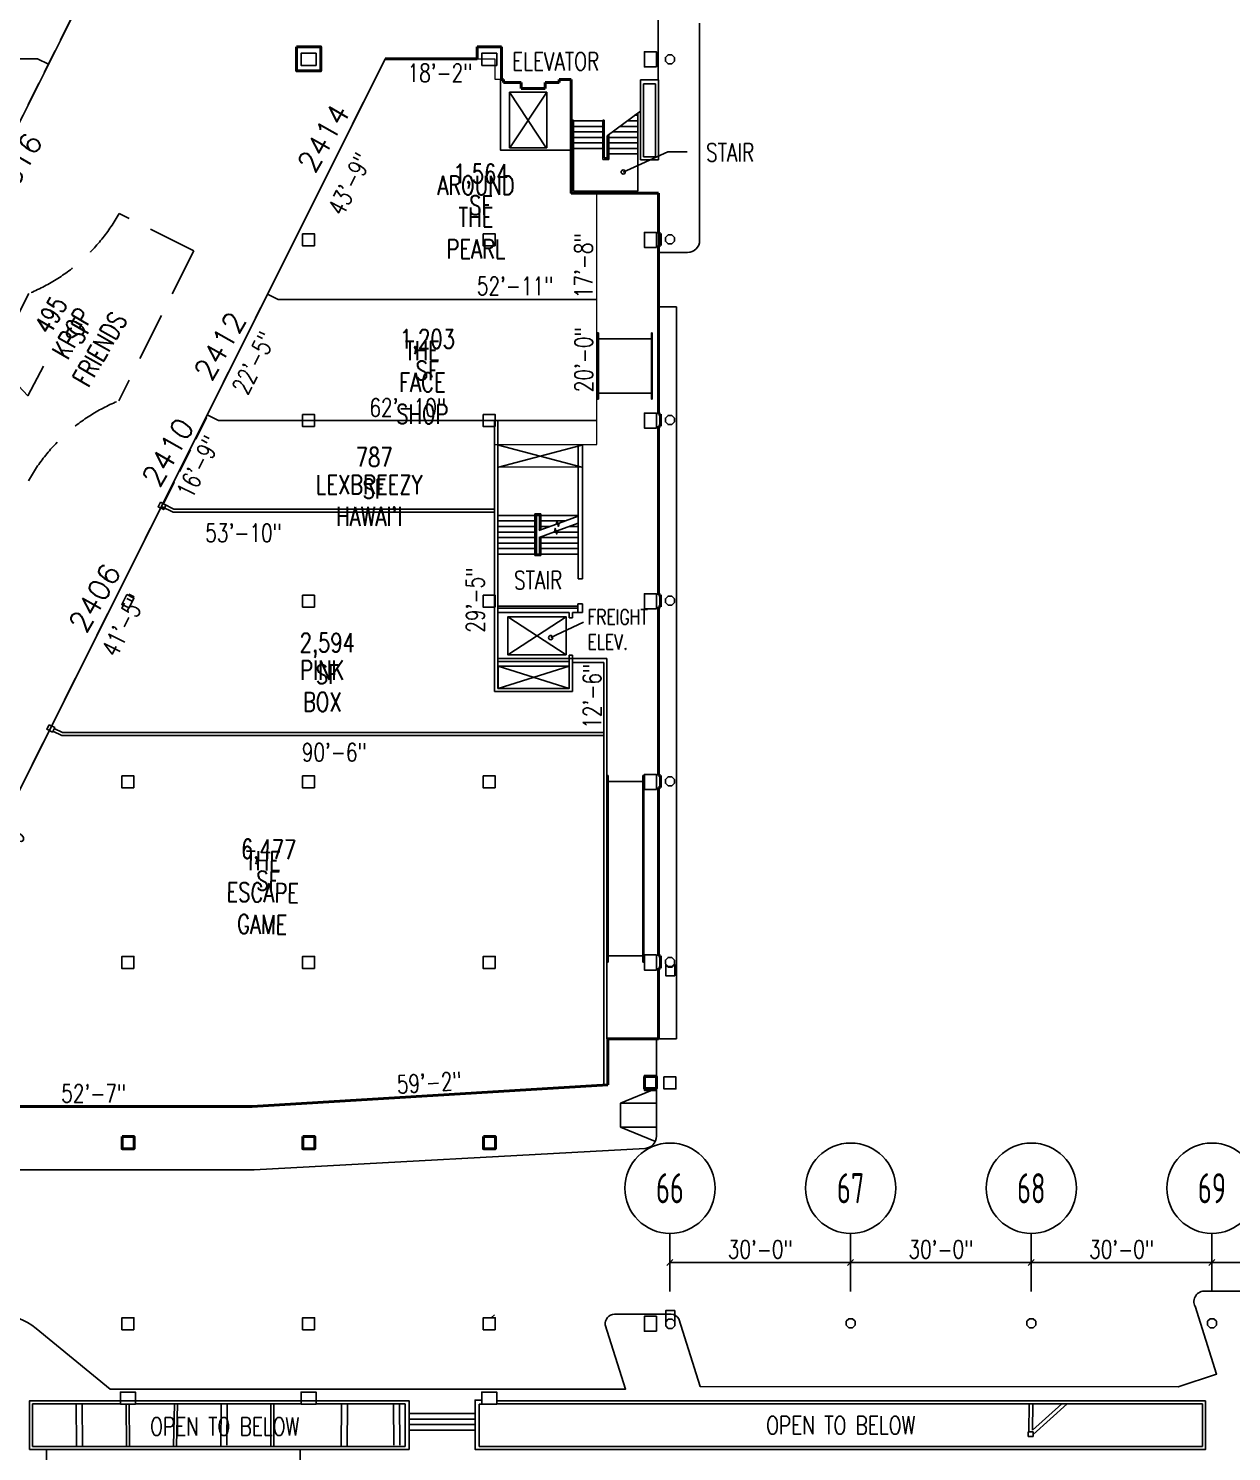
# Model space of a CAD drawing. Extents: x -13345 to 10098, y -1643 to 9113.
# Drawn here: x 2880 to 5277, y 4071 to 6907 of the extents above; entities that cross this region are included whole.
import ezdxf
from ezdxf.enums import TextEntityAlignment as Align

# ---------------------------------------------------------------- set-up
doc = ezdxf.new("R2010")
doc.units = 0
doc.header["$LTSCALE"] = 192
doc.header["$MEASUREMENT"] = 0
doc.linetypes.add('DASHED', pattern=[0.75, 0.5, -0.25])
doc.linetypes.add('DASHED2', pattern=[0.375, 0.25, -0.125])
doc.layers.get('0').update_dxf_attribs({"linetype": 'CONTINUOUS'})
doc.layers.get('DEFPOINTS').update_dxf_attribs({"linetype": 'CONTINUOUS'})
for name, color, linetype in [('ARCH-FEATURES', 2, 'CONTINUOUS'), ('ARCH-OPENINGS-ABOVE', 1, 'DASHED'), ('ARCH-OPENINGS-BELOW', 1, 'CONTINUOUS'), ('ARCH-SITE-MISC', 8, 'CONTINUOUS'), ('ARCH-WALLS-EXTERIOR', 5, 'CONTINUOUS'), ('ARCH-WALLS-INTERIOR', 1, 'CONTINUOUS'), ('DIMENSIONS-STRUCTURAL-GRID', 9, 'CONTINUOUS'), ('DIMENSIONS-TENANT', 7, 'CONTINUOUS'), ('FM-SPNO', 3, 'CONTINUOUS'), ('FM-TENANT-SF', 6, 'CONTINUOUS'), ('FM-TEXT-TENANT', 6, 'CONTINUOUS'), ('STRUCTURAL-COLUMNS', 3, 'CONTINUOUS'), ('STRUCTURAL-GRID-TAGS', 8, 'CONTINUOUS'), ('TENANT-DEMISING', 4, 'CONTINUOUS'), ('TENANT-STOREFRONT-LEASELINE', 3, 'DASHED2'), ('TEXT-GENERAL', 2, 'CONTINUOUS'), ('UTILITIES-HVAC', 1, 'CONTINUOUS')]:
    doc.layers.add(name, color=color, linetype=linetype)
doc.layers.add('COMMON AREA FILL', color=7, linetype='CONTINUOUS', true_color=0xdedede)
doc.styles.add('DIM', font='dim', dxfattribs={"width": 0.75})
doc.styles.add('FMSTXT', font='simplex.shx', dxfattribs={"width": 0.75})
doc.styles.add('SIMPLEX', font='SIMPLEX.shx', dxfattribs={"width": 0.75})
doc.styles.get("Standard").update_dxf_attribs({"font": 'txt.shx', "width": 0.75})
doc.dimstyles.new('LOD-EX-GRID (with ticks)', dxfattribs={"dimscale": 0, "dimtxt": 36, "dimasz": 12, "dimexe": 12, "dimexo": 12, "dimgap": 8, "dimtad": 1, "dimdec": 0, "dimrnd": 0.0625, "dimzin": 3, "dimdsep": 46, "dimlunit": 4, "dimtxsty": 'Standard', "dimblk1": 'OBLIQUE', "dimblk2": 'OBLIQUE', "dimsah": 1, "dimcen": 0, "dimclrt": 256, "dimadec": 0, "dimazin": 0, "dimtfac": 6, "dimtdec": 0, "dimtofl": 0, "dimtmove": 1, "dimatfit": 3, "dimldrblk": 'OBLIQUE', "dimfxl": 1, "dimfrac": 2, "dimtolj": 1, "dimtzin": 3, "dimarcsym": 0})
doc.dimstyles.new('LP-SP-MP (without ticks)', dxfattribs={"dimscale": 0, "dimtxt": 36, "dimasz": 12, "dimexe": 8, "dimexo": 8, "dimgap": 8, "dimtad": 1, "dimdec": 0, "dimrnd": 0.0625, "dimzin": 3, "dimdsep": 46, "dimlunit": 4, "dimtxsty": 'Standard', "dimblk1": 'OBLIQUE', "dimblk2": 'OBLIQUE', "dimsah": 1, "dimcen": 0.5, "dimse1": 1, "dimse2": 1, "dimsd1": 1, "dimsd2": 1, "dimclrt": 256, "dimadec": 0, "dimazin": 0, "dimtfac": 6, "dimtdec": 0, "dimtofl": 0, "dimtmove": 0, "dimatfit": 3, "dimldrblk": 'OBLIQUE', "dimfxl": 1, "dimfrac": 2, "dimtolj": 1, "dimtzin": 3, "dimarcsym": 0})

# ---------------------------------------------------------------- blocks, each defined once
blk = doc.blocks.new('*D40')
at = {"layer": 'DEFPOINTS', "color": 0, "transparency": 16777216}
for p in [(3590.7, 6846.8), (3657.2, 6813.5), (3356.1, 6377.5)]:
    blk.add_point(p, dxfattribs=at)
at = {"layer": 'DIMENSIONS-TENANT', "transparency": 16777216, "insert": (3519.9, 6597.1), "char_height": 36, "attachment_point": 5, "rotation": 63.4353}
blk.add_mtext('\\A1;43\'-9"', dxfattribs=at)
blk = doc.blocks.new('_OBLIQUE')
at = {"color": 0, "linetype": 'ByBlock'}
blk.add_line((-0.5, -0.5), (0.5, 0.5), dxfattribs=at)
blk = doc.blocks.new('*D41')
at = {"layer": 'DEFPOINTS', "color": 0, "transparency": 16777216}
for p in [(2919.6, 6835.9), (2919.6, 6835.9), (2739.7, 6476)]:
    blk.add_point(p, dxfattribs=at)
at = {"layer": 'DIMENSIONS-TENANT', "transparency": 16777216, "insert": (2806.4, 6667.6), "char_height": 36, "attachment_point": 5, "rotation": 63.4349}
blk.add_mtext('\\A1;33\'-6"', dxfattribs=at)
blk = doc.blocks.new('fms4rm')
blk.add_attdef('FMS:RMID', text='', height=12).set_placement((0, 0), align=Align.MIDDLE_CENTER)
blk = doc.blocks.new('COLNUMC')
at = {"linetype": 'Continuous'}
blk.add_circle((0, 0), 90, dxfattribs=at)
at = {"linetype": 'Continuous', "style": 'DIM', "width": 0.75}
blk.add_attdef('COLUMN', text='', height=60, dxfattribs=at).set_placement((0, 0), align=Align.MIDDLE)
blk = doc.blocks.new('*D79')
at = {"layer": 'DEFPOINTS', "color": 0, "transparency": 16777216}
for p in [(4158.1, 4505.8), (4518.1, 4505.8), (4518.1, 4447.9)]:
    blk.add_point(p, dxfattribs=at)
at = {"layer": 'DIMENSIONS-STRUCTURAL-GRID', "color": 0, "lineweight": -2, "transparency": 16777216}
for p, q in [((4158.1, 4493.8), (4158.1, 4435.9)), ((4518.1, 4493.8), (4518.1, 4435.9)), ((4158.1, 4447.9), (4518.1, 4447.9))]:
    blk.add_line(p, q, dxfattribs=at)
at = {"layer": 'DIMENSIONS-STRUCTURAL-GRID', "color": 0, "lineweight": -2, "transparency": 16777216, "xscale": 12, "yscale": 12, "zscale": 12, "rotation": 180}
blk.add_blockref('_OBLIQUE', (4158.1, 4447.9), dxfattribs=at)
at = {"layer": 'DIMENSIONS-STRUCTURAL-GRID', "color": 0, "lineweight": -2, "transparency": 16777216, "xscale": 12, "yscale": 12, "zscale": 12}
blk.add_blockref('_OBLIQUE', (4518.1, 4447.9), dxfattribs=at)
at = {"layer": 'DIMENSIONS-STRUCTURAL-GRID', "transparency": 16777216, "insert": (4338.1, 4473.9), "char_height": 36, "attachment_point": 5}
blk.add_mtext('\\A1;30\'-0"', dxfattribs=at)
blk = doc.blocks.new('*D80')
at = {"layer": 'DEFPOINTS', "color": 0, "transparency": 16777216}
for p in [(4518.1, 4447.9), (4878.1, 4447.9), (4878.1, 4447.9)]:
    blk.add_point(p, dxfattribs=at)
at = {"layer": 'DIMENSIONS-STRUCTURAL-GRID', "color": 0, "lineweight": -2, "transparency": 16777216}
blk.add_line((4518.1, 4447.9), (4878.1, 4447.9), dxfattribs=at)
at = {"layer": 'DIMENSIONS-STRUCTURAL-GRID', "color": 0, "lineweight": -2, "transparency": 16777216, "xscale": 12, "yscale": 12, "zscale": 12, "rotation": 180}
blk.add_blockref('_OBLIQUE', (4518.1, 4447.9), dxfattribs=at)
at = {"layer": 'DIMENSIONS-STRUCTURAL-GRID', "color": 0, "lineweight": -2, "transparency": 16777216, "xscale": 12, "yscale": 12, "zscale": 12}
blk.add_blockref('_OBLIQUE', (4878.1, 4447.9), dxfattribs=at)
at = {"layer": 'DIMENSIONS-STRUCTURAL-GRID', "transparency": 16777216, "insert": (4698.1, 4473.9), "char_height": 36, "attachment_point": 5}
blk.add_mtext('\\A1;30\'-0"', dxfattribs=at)
blk = doc.blocks.new('*D81')
at = {"layer": 'DEFPOINTS', "color": 0, "transparency": 16777216}
for p in [(4878.1, 4447.9), (5238.1, 4447.9), (5238.1, 4447.9)]:
    blk.add_point(p, dxfattribs=at)
at = {"layer": 'DIMENSIONS-STRUCTURAL-GRID', "color": 0, "lineweight": -2, "transparency": 16777216}
blk.add_line((4878.1, 4447.9), (5238.1, 4447.9), dxfattribs=at)
at = {"layer": 'DIMENSIONS-STRUCTURAL-GRID', "color": 0, "lineweight": -2, "transparency": 16777216, "xscale": 12, "yscale": 12, "zscale": 12, "rotation": 180}
blk.add_blockref('_OBLIQUE', (4878.1, 4447.9), dxfattribs=at)
at = {"layer": 'DIMENSIONS-STRUCTURAL-GRID', "color": 0, "lineweight": -2, "transparency": 16777216, "xscale": 12, "yscale": 12, "zscale": 12}
blk.add_blockref('_OBLIQUE', (5238.1, 4447.9), dxfattribs=at)
at = {"layer": 'DIMENSIONS-STRUCTURAL-GRID', "transparency": 16777216, "insert": (5058.1, 4473.9), "char_height": 36, "attachment_point": 5}
blk.add_mtext('\\A1;30\'-0"', dxfattribs=at)
blk = doc.blocks.new('*D82')
at = {"layer": 'DEFPOINTS', "color": 0, "transparency": 16777216}
for p in [(5238.1, 4447.9), (5598.1, 4447.9), (5598.1, 4447.9)]:
    blk.add_point(p, dxfattribs=at)
at = {"layer": 'DIMENSIONS-STRUCTURAL-GRID', "color": 0, "lineweight": -2, "transparency": 16777216}
blk.add_line((5238.1, 4447.9), (5598.1, 4447.9), dxfattribs=at)
at = {"layer": 'DIMENSIONS-STRUCTURAL-GRID', "color": 0, "lineweight": -2, "transparency": 16777216, "xscale": 12, "yscale": 12, "zscale": 12, "rotation": 180}
blk.add_blockref('_OBLIQUE', (5238.1, 4447.9), dxfattribs=at)
at = {"layer": 'DIMENSIONS-STRUCTURAL-GRID', "color": 0, "lineweight": -2, "transparency": 16777216, "xscale": 12, "yscale": 12, "zscale": 12}
blk.add_blockref('_OBLIQUE', (5598.1, 4447.9), dxfattribs=at)
at = {"layer": 'DIMENSIONS-STRUCTURAL-GRID', "transparency": 16777216, "insert": (5418.1, 4473.9), "char_height": 36, "attachment_point": 5}
blk.add_mtext('\\A1;30\'-0"', dxfattribs=at)
blk = doc.blocks.new('*D132')
at = {"layer": 'DEFPOINTS', "color": 0, "transparency": 16777216}
for p in [(1740, 6846.7), (1740, 6846.6), (2898, 6846.7)]:
    blk.add_point(p, dxfattribs=at)
at = {"layer": 'DIMENSIONS-TENANT', "transparency": 16777216, "insert": (2319, 6872.7), "char_height": 36, "attachment_point": 5}
blk.add_mtext('\\A1;96\'-6"', dxfattribs=at)
blk = doc.blocks.new('*D140')
at = {"layer": 'DEFPOINTS', "color": 0, "transparency": 16777216}
for p in [(3377.4, 6367.9), (3377.4, 6366.9), (4012.4, 6366.9)]:
    blk.add_point(p, dxfattribs=at)
at = {"layer": 'DIMENSIONS-TENANT', "transparency": 16777216, "insert": (3849.6, 6393.9), "char_height": 36, "attachment_point": 5}
blk.add_mtext('\\A1;52\'-11"', dxfattribs=at)
blk = doc.blocks.new('*D141')
at = {"layer": 'DEFPOINTS', "color": 0, "transparency": 16777216}
for p in [(2694.2, 4758.8), (2694.2, 4758.8), (3325.6, 4758.8)]:
    blk.add_point(p, dxfattribs=at)
at = {"layer": 'DIMENSIONS-TENANT', "transparency": 16777216, "insert": (3009.9, 4784.8), "char_height": 36, "attachment_point": 5}
blk.add_mtext('\\A1;52\'-7"', dxfattribs=at)
blk = doc.blocks.new('*D190')
at = {"layer": 'DEFPOINTS', "color": 0, "transparency": 16777216}
for p in [(4034.6, 4801.9), (3325.6, 4758.8), (3325.6, 4758.8)]:
    blk.add_point(p, dxfattribs=at)
at = {"layer": 'DIMENSIONS-TENANT', "transparency": 16777216, "insert": (3678.5, 4806.3), "char_height": 36, "attachment_point": 5, "rotation": 3.4768}
blk.add_mtext('\\A1;59\'-2"', dxfattribs=at)
blk = doc.blocks.new('*D191')
at = {"layer": 'DEFPOINTS', "color": 0, "transparency": 16777216}
for p in [(4012.4, 6366.9), (4012.4, 6126.8), (4012.4, 6126.8)]:
    blk.add_point(p, dxfattribs=at)
at = {"layer": 'DIMENSIONS-TENANT', "transparency": 16777216, "insert": (3986.4, 6246.9), "char_height": 36, "attachment_point": 5, "rotation": 90}
blk.add_mtext('\\A1;20\'-0"', dxfattribs=at)
blk = doc.blocks.new('*D192')
at = {"layer": 'DEFPOINTS', "color": 0, "transparency": 16777216}
for p in [(4019, 6569.3), (4012, 6357.5), (4019, 6357.5)]:
    blk.add_point(p, dxfattribs=at)
at = {"layer": 'DIMENSIONS-TENANT', "transparency": 16777216, "insert": (3986, 6434.2), "char_height": 36, "attachment_point": 5, "rotation": 90}
blk.add_mtext('\\A1;17\'-8"', dxfattribs=at)
blk = doc.blocks.new('*D193')
at = {"layer": 'DEFPOINTS', "color": 0, "transparency": 16777216}
for p in [(3590.7, 6846.8), (3809.2, 6846.8), (3590.7, 6792.6)]:
    blk.add_point(p, dxfattribs=at)
at = {"layer": 'DIMENSIONS-TENANT', "transparency": 16777216, "insert": (3699.9, 6818.6), "char_height": 36, "attachment_point": 5}
blk.add_mtext('\\A1;18\'-2"', dxfattribs=at)
blk = doc.blocks.new('*D564')
at = {"layer": 'DEFPOINTS', "color": 0, "transparency": 16777216}
for p in [(3164.7, 7326), (2919.6, 6835.9), (2919.6, 6835.9)]:
    blk.add_point(p, dxfattribs=at)
at = {"layer": 'DIMENSIONS-TENANT', "transparency": 16777216, "insert": (3018.9, 7092.6), "char_height": 36, "attachment_point": 5, "rotation": 63.4349}
blk.add_mtext('\\A1;45\'-8"', dxfattribs=at)
blk = doc.blocks.new('*D565')
at = {"layer": 'DEFPOINTS', "color": 0, "transparency": 16777216}
for p in [(2923.5, 5512.3), (2694, 5053.3), (2746.8, 5027)]:
    blk.add_point(p, dxfattribs=at)
at = {"layer": 'DIMENSIONS-TENANT', "transparency": 16777216, "insert": (2838.3, 5268.1), "char_height": 36, "attachment_point": 5, "rotation": 63.4349}
blk.add_mtext('\\A1;42\'-9"', dxfattribs=at)
blk = doc.blocks.new('*D566')
at = {"layer": 'DEFPOINTS', "color": 0, "transparency": 16777216}
for p in [(2946.4, 5501.1), (4032.1, 5501.1), (4032.1, 5438.6)]:
    blk.add_point(p, dxfattribs=at)
at = {"layer": 'DIMENSIONS-TENANT', "transparency": 16777216, "insert": (3489.2, 5464.6), "char_height": 36, "attachment_point": 5}
blk.add_mtext('\\A1;90\'-6"', dxfattribs=at)
blk = doc.blocks.new('*D567')
at = {"layer": 'DEFPOINTS', "color": 0, "transparency": 16777216}
for p in [(3796.2, 5944.1), (3815.8, 5944.1), (3815.8, 5591.5)]:
    blk.add_point(p, dxfattribs=at)
at = {"layer": 'DIMENSIONS-TENANT', "transparency": 16777216, "insert": (3770.2, 5767.8), "char_height": 36, "attachment_point": 5, "rotation": 90}
blk.add_mtext('\\A1;29\'-5"', dxfattribs=at)
blk = doc.blocks.new('*D568')
at = {"layer": 'DEFPOINTS', "color": 0, "transparency": 16777216}
for p in [(4028.8, 5651.4), (4032.1, 5651.4), (4032.1, 5501.1)]:
    blk.add_point(p, dxfattribs=at)
at = {"layer": 'DIMENSIONS-TENANT', "transparency": 16777216, "insert": (4002.8, 5576.3), "char_height": 36, "attachment_point": 5, "rotation": 90}
blk.add_mtext('\\A1;12\'-6"', dxfattribs=at)
blk = doc.blocks.new('*D598')
at = {"layer": 'DEFPOINTS', "color": 0, "transparency": 16777216}
for p in [(3356.1, 6377.5), (3412.3, 6349.5), (3235.8, 6136.9)]:
    blk.add_point(p, dxfattribs=at)
at = {"layer": 'DIMENSIONS-TENANT', "transparency": 16777216, "insert": (3328.9, 6240.8), "char_height": 36, "attachment_point": 5, "rotation": 63.4349}
blk.add_mtext('\\A1;22\'-5"', dxfattribs=at)
blk = doc.blocks.new('*D599')
at = {"layer": 'DEFPOINTS', "color": 0, "transparency": 16777216}
for p in [(3237.1, 6136.3), (3147.2, 5956.6), (3196.5, 5932)]:
    blk.add_point(p, dxfattribs=at)
at = {"layer": 'DIMENSIONS-TENANT', "transparency": 16777216, "insert": (3218.2, 6033.4), "char_height": 36, "attachment_point": 5, "rotation": 63.4118}
blk.add_mtext('\\A1;16\'-9"', dxfattribs=at)
blk = doc.blocks.new('*D600')
at = {"layer": 'DEFPOINTS', "color": 0, "transparency": 16777216}
for p in [(3146, 5957.2), (2923.5, 5512.3), (2980.9, 5483.6)]:
    blk.add_point(p, dxfattribs=at)
at = {"layer": 'DIMENSIONS-TENANT', "transparency": 16777216, "insert": (3068.9, 5717.7), "char_height": 36, "attachment_point": 5, "rotation": 63.4349}
blk.add_mtext('\\A1;41\'-5"', dxfattribs=at)
blk = doc.blocks.new('*D601')
at = {"layer": 'DEFPOINTS', "color": 0, "transparency": 16777216}
for p in [(3168.8, 5945.8), (3815, 5945.8), (3815, 5875.9)]:
    blk.add_point(p, dxfattribs=at)
at = {"layer": 'DIMENSIONS-TENANT', "transparency": 16777216, "insert": (3308.5, 5901.9), "char_height": 36, "attachment_point": 5}
blk.add_mtext('\\A1;53\'-10"', dxfattribs=at)
blk = doc.blocks.new('*D602')
at = {"layer": 'DEFPOINTS', "color": 0, "transparency": 16777216}
for p in [(3258.5, 6125.6), (4012.4, 6125.6), (4012.4, 6125.6)]:
    blk.add_point(p, dxfattribs=at)
at = {"layer": 'DIMENSIONS-TENANT', "transparency": 16777216, "insert": (3635.5, 6151.6), "char_height": 36, "attachment_point": 5}
blk.add_mtext('\\A1;62\'-10"', dxfattribs=at)

msp = doc.modelspace()

# ---------------------------------------------------------------- linework, layer by layer
at = {"layer": 'ARCH-FEATURES'}
for p, q in [((4134.7, 6804.6), (4134.7, 7326.8)), ((3838.1, 6780), (3911.5, 6668.9)), ((3838.1, 6668.9), (3838.1, 6780)), ((3838.1, 6780), (3912.6, 6780)), ((3912.6, 6780), (3839.1, 6668.9)), ((3912.6, 6780), (3912.6, 6668.9)), ((4135.1, 6804.6), (4099.1, 6804.6)), ((4099.1, 6804.6), (4099.1, 6645.6)), ((4105.1, 6796.6), (4105.1, 6651.6)), ((4129.1, 6796.6), (4105.1, 6796.6)), ((4129.1, 6796.6), (4129.1, 6651.6)), ((4135.1, 6804.6), (4135.1, 6645.6)), ((3966, 6724.5), (3963.4, 6724.5)), ((3966, 6724.5, 94.6), (3966, 6582.6, 94.6)), ((3966, 6723), (4024.1, 6723)), ((4024.1, 6724.5), (4027.1, 6724.5)), ((4024.1, 6646.3), (4024.1, 6724.5)), ((4027.1, 6649.3), (4027.1, 6724.5)), ((4099.1, 6742.5), (4033.1, 6692.9)), ((4073.1, 6723), (4094.1, 6723)), ((4087.7, 6734), (4094.1, 6734)), ((4094.1, 6738.7, 94.6), (4094.1, 6582.6, 94.6)), ((3966, 6712), (4024.1, 6712)), ((3966, 6701), (4024.1, 6701)), ((4036.1, 6695.1), (4036.1, 6646.3)), ((4043.8, 6701), (4094.1, 6701)), ((4058.5, 6712), (4094.1, 6712)), ((3838.1, 6668.9), (3912.6, 6668.9)), ((3966, 6690), (4024.1, 6690)), ((3966, 6679), (4024.1, 6679)), ((3966, 6668), (4024.1, 6668)), ((4033.1, 6692.9), (4033.1, 6646.3)), ((4036.1, 6690), (4094.1, 6690)), ((4036.1, 6679), (4094.1, 6679)), ((4036.1, 6668), (4094.1, 6668)), ((4036.1, 6646.3, 47.3), (4024.1, 6646.3, 47.3)), ((4027.1, 6649.3), (4033.1, 6649.3)), ((4036.1, 6657), (4094.1, 6657)), ((4099.1, 6645.6), (4135.1, 6645.6)), ((4129.1, 6651.6), (4105.1, 6651.6)), ((4094.1, 6582.6), (3966, 6582.6)), ((4013.9, 6300.6), (4015.4, 6300.6)), ((4122.7, 6300.6), (4121.2, 6300.6)), ((4013.9, 6288.6), (4012.4, 6288.6)), ((4121.2, 6288.6), (4015.4, 6288.6)), ((4124.2, 6288.6), (4122.7, 6288.6)), ((4013.9, 6180.6), (4012.4, 6180.6)), ((4015.4, 6168.6), (4013.9, 6168.6)), ((4121.2, 6180.6), (4015.4, 6180.6)), ((4121.2, 6168.6), (4122.7, 6168.6)), ((4124.2, 6180.6), (4122.7, 6180.6)), ((3982.2, 6076.6), (3816.2, 6032.6)), ((3816.2, 6076.6), (3982.2, 6032.6)), ((3816.2, 6076.6), (3982.2, 6032.6)), ((3889, 5936.6), (3815.8, 5936.6)), ((3901, 5939.6), (3889, 5939.6)), ((3889, 5939.6), (3889, 5856.6)), ((3890.5, 5938.1), (3890.5, 5858.1)), ((3899.5, 5938.1), (3890.5, 5938.1)), ((3892, 5936.6), (3898, 5936.6)), ((3892, 5936.6), (3892, 5859.6)), ((3898, 5936.6), (3898, 5907)), ((3899.5, 5938.1), (3899.5, 5907.5)), ((3901, 5939.6), (3901, 5908.1)), ((3975, 5936.6), (3901, 5936.6)), ((3889, 5925.6), (3815.8, 5925.6)), ((3889, 5914.6), (3815.8, 5914.6)), ((3889, 5903.6), (3815.8, 5903.6)), ((3890.5, 5925.6), (3892, 5925.6)), ((3890.5, 5914.6), (3892, 5914.6)), ((3890.5, 5903.6), (3892, 5903.6)), ((3899.5, 5925.6), (3898, 5925.6)), ((3899.5, 5914.6), (3898, 5914.6)), ((3948.6, 5925.6), (3901, 5925.6)), ((3918.7, 5914.6), (3901, 5914.6)), ((3931.2, 5903.6), (3926.6, 5903.6)), ((3975, 5903.6), (3933.1, 5903.6)), ((3975, 5914.6), (3956.6, 5914.6)), ((3889, 5892.6), (3815.8, 5892.6)), ((3889, 5881.6), (3815.8, 5881.6)), ((3890.5, 5892.6), (3892, 5892.6)), ((3890.5, 5881.6), (3892, 5881.6)), ((3898, 5893.1), (3898, 5859.6)), ((3899.5, 5892.6), (3898, 5892.6)), ((3899.5, 5881.6), (3898, 5881.6)), ((3899.5, 5893.6), (3899.5, 5858.1)), ((3901, 5894.2), (3901, 5856.6)), ((3975, 5892.6), (3901, 5892.6)), ((3975, 5881.6), (3901, 5881.6)), ((3889, 5870.6), (3815.8, 5870.6)), ((3889, 5859.6), (3815.8, 5859.6)), ((3901, 5856.6), (3889, 5856.6)), ((3890.5, 5870.6), (3892, 5870.6)), ((3899.5, 5859.6), (3890.5, 5859.6)), ((3899.5, 5858.1), (3890.5, 5858.1)), ((3899.5, 5870.6), (3898, 5870.6)), ((3975, 5870.6), (3901, 5870.6)), ((3901, 5859.6), (3975, 5859.6)), ((3951.1, 5658.6), (3835.1, 5734.6)), ((3835.1, 5658.6), (3951.1, 5734.6)), ((4033.3, 5418.6), (4034.8, 5418.6)), ((4104.2, 5418.6), (4105.7, 5418.6)), ((4104.2, 5046.6), (4104.2, 5418.6)), ((4105.7, 5046.6), (4105.7, 5418.6)), ((4033.3, 5406.6), (4031.8, 5406.6)), ((4104.2, 5406.6), (4034.8, 5406.6)), ((4033.3, 5058.6), (4031.8, 5058.6)), ((4104.2, 5058.6), (4034.8, 5058.6)), ((4033.3, 5046.6), (4034.8, 5046.6)), ((4104.2, 5046.6), (4105.7, 5046.6)), ((2916, 4075.2), (2916, 3984.2)), ((3421.1, 4075.2), (3421.1, 3978.8))]:
    msp.add_line(p, q, dxfattribs=at)
at = {"layer": 'ARCH-FEATURES', "flags": 128}
for points in [[(4013.9, 6300.6), (4013.9, 6168.6)], [(4015.4, 6300.6), (4015.4, 6168.6)], [(4121.2, 6300.6), (4121.2, 6168.6)], [(4122.7, 6300.6), (4122.7, 6168.6)], [(3896.5, 5906.4), (3931.7, 5919.3), (3932.9, 5926.2), (3936, 5914.6), (3937.2, 5921.4), (3975, 5935.2)], [(3897.3, 5892.8), (3928, 5904.1), (3929.2, 5910.9), (3932.4, 5899.3), (3933.6, 5906.1), (3975, 5921.3)], [(4033.3, 5418.6), (4033.3, 5046.6)], [(4034.8, 5418.6), (4034.8, 5046.6)]]:
    msp.add_lwpolyline(points, dxfattribs=at)
at = {"layer": 'ARCH-FEATURES'}
for points in [[(3142.6, 5962.9), (3138.1, 5954), (3149.3, 5948.4), (3153.8, 5957.3)], [(3951.1, 5658.6), (3835.1, 5658.6), (3835.1, 5734.6), (3951.1, 5734.6)], [(2920.8, 5519.5), (2932, 5513.9), (2927.5, 5505), (2916.3, 5510.6)]]:
    msp.add_lwpolyline(points, close=True, dxfattribs=at)
at = {"layer": 'ARCH-OPENINGS-ABOVE'}
for p, q in [((3209.1, 6463.9), (3060.4, 6538.2)), ((3209.1, 6463.9), (3059.7, 6165.2)), ((2880.4, 6378.9), (2731, 6080.2))]:
    msp.add_line(p, q, dxfattribs=at)
at = {"layer": 'ARCH-OPENINGS-ABOVE', "extrusion": (0, 0, -1)}
for centre, start, end in [((-2742.4, 6716), 209.2142, 247.7447), ((-3197.7, 5828), 29.2142, 67.7447)]:
    msp.add_arc(centre, 364.3, start, end, dxfattribs=at)
at = {"layer": 'ARCH-OPENINGS-BELOW'}
for p, q in [((2882.1, 4172.1), (2882.1, 4075.2)), ((3063, 4172.1), (2882.1, 4172.1)), ((3423, 4172.1), (3093, 4172.1)), ((3638.1, 4172.1), (3453, 4172.1)), ((3638.1, 4075.2), (3638.1, 4172.1)), ((3769.8, 4075.2), (3769.8, 4173.6)), ((3783, 4173.6), (3769.8, 4173.6)), ((3813, 4172.1), (5225.5, 4172.1)), ((5225.5, 4172.1), (5225.5, 4075.2)), ((2888.1, 4166.1), (2888.1, 4081.2)), ((3063, 4166.1), (2888.1, 4166.1)), ((2975.2, 4083.2), (2974.7, 4165.6)), ((2987.2, 4083.3), (2986.7, 4165.6)), ((3074.7, 4165.3), (3075.3, 4081)), ((3080.7, 4165.6), (3081.3, 4083.2)), ((3423, 4166.1), (3093, 4166.1)), ((3168.9, 4083.2), (3170.5, 4165.6)), ((3174.9, 4083.1), (3176.5, 4165.6)), ((3263.3, 4083.3), (3264, 4165.6)), ((3275.3, 4083.4), (3276, 4165.6)), ((3362.8, 4165.6), (3363, 4083)), ((3368.8, 4164.7), (3369, 4083)), ((3630.1, 4166.1), (3453, 4166.1)), ((3503.7, 4165.6), (3503.1, 4081.2)), ((3515.7, 4165.6), (3515.1, 4081.2)), ((3607, 4165.6), (3607.5, 4083.9)), ((3619, 4165.6), (3619.5, 4083.9)), ((3630.1, 4081.2), (3630.1, 4166.1)), ((3638.1, 4146.6), (3769.8, 4146.6)), ((3783, 4165.6), (3777.8, 4165.6)), ((3777.8, 4081.2), (3777.8, 4165.6)), ((3813, 4166.1), (5219.5, 4166.1)), ((4873.8, 4166.2), (4873.4, 4110.5)), ((4880.6, 4113.6), (4938.9, 4166.2)), ((4881, 4166.2), (4880.6, 4113.6)), ((4881.8, 4104.9), (4949.6, 4166.2)), ((5219.5, 4166.1), (5219.5, 4081.2)), ((3638.1, 4135.6), (3769.8, 4135.6)), ((3638.1, 4124.6), (3769.8, 4124.6)), ((3638.1, 4113.6), (3769.8, 4113.6)), ((4881.8, 4110.6), (4872.2, 4110.5)), ((4872.2, 4100.9), (4872.2, 4110.5)), ((4881.8, 4101), (4872.2, 4100.9)), ((4881.8, 4101), (4881.8, 4110.6)), ((3638.1, 4075.2), (2882.1, 4075.2)), ((3630.1, 4081.2), (2888.1, 4081.2)), ((3769.8, 4075.2), (5225.5, 4075.2)), ((3777.8, 4081.2), (5219.5, 4081.2))]:
    msp.add_line(p, q, dxfattribs=at)
at = {"layer": 'ARCH-SITE-MISC'}
for p, q in [((4217.2, 6484.6), (4217.2, 6917.9)), ((4135.2, 6460.6), (4193.2, 6460.6)), ((4135.2, 6352.6), (4171.2, 6352.6)), ((4171.2, 4893.6), (4171.2, 6352.6)), ((4131.2, 4893.6), (4131.2, 4818.6)), ((4135.2, 4893.6), (4171.2, 4893.6)), ((4131.2, 4794.6), (4131.2, 4699.2)), ((4059.2, 4765.4), (4059.2, 4717.4)), ((4059.2, 4765.4), (4131.2, 4765.4)), ((4059.2, 4717.4), (4131.2, 4717.4)), ((3329.4, 4632.6), (4108.5, 4675.2)), ((3121.2, 4632.6), (1686.8, 4632.6)), ((3121.2, 4632.6), (2322.8, 4632.6)), ((3121.2, 4632.6), (2514.2, 4632.6)), ((3121.2, 4632.6), (3329.4, 4632.6)), ((5223.1, 4390.8), (5583, 4390.8)), ((3802, 4337.6), (3808.1, 4343.7)), ((4047.5, 4344.6), (4160.2, 4344.6)), ((5204.4, 4360.6), (5247.3, 4225.3)), ((3042.5, 4195.6), (2894.8, 4316.4)), ((4029.1, 4323.3), (4069.6, 4195.6)), ((4175.6, 4335.2), (4218.3, 4200.6)), ((5171.1, 4200.2), (4218.3, 4200.6)), ((5247.3, 4225.3), (5171.1, 4200.2)), ((4069.6, 4195.6), (3042.5, 4195.6))]:
    msp.add_line(p, q, dxfattribs=at)
at = {"layer": 'ARCH-SITE-MISC', "flags": 128}
for points in [[(4130.6, 4794.6), (4059.2, 4765.4)], [(4059.2, 4717.4), (4129.1, 4688.8)]]:
    msp.add_lwpolyline(points, dxfattribs=at)
at = {"layer": 'ARCH-SITE-MISC'}
for centre, radius, start, end in [((4193.2, 6484.6), 24, 270, 0), ((4107.2, 4699.2), 24, 273.4889, 0), ((5223.4, 4369.6), 21.2, 85.2669, 206.5797), ((4048.1, 4325.4), 19.2, 91.9538, 186.4943), ((4160.2, 4327.4), 17.2, 26.8757, 89.9959)]:
    msp.add_arc(centre, radius, start, end, dxfattribs=at)
at = {"layer": 'ARCH-SITE-MISC', "extrusion": (0, 0, -1)}
msp.add_arc((-2818.8, 4223.6), 120, 90, 129.2989, dxfattribs=at)
at = {"layer": 'ARCH-WALLS-EXTERIOR', "lineweight": 40}
for p, q in [((3774.2, 6846.8), (3774.2, 6870.6)), ((3774.2, 6870.6), (3822.2, 6870.6)), ((3822.2, 6870.6), (3822.2, 6805.7)), ((3590.7, 6846.8), (3774.2, 6846.8)), ((3822.2, 6805.7), (3826.2, 6805.7)), ((3826.2, 6805.7), (3826.2, 6799.7)), ((3826.2, 6805.7), (3826.2, 6799.7)), ((3826.2, 6805.7), (3826.2, 6799.7)), ((3826.2, 6799.7), (3861.5, 6799.7)), ((3826.2, 6799.7), (3861.5, 6799.7)), ((3826.2, 6799.7), (3861.5, 6799.7)), ((3861.5, 6799.7), (3861.5, 6787.5)), ((3861.5, 6787.7), (3909.5, 6787.7)), ((3909.5, 6799.7), (3909.5, 6787.7)), ((3909.5, 6799.7), (3937.2, 6799.7)), ((3937.2, 6805.7), (3937.2, 6799.7)), ((3937.2, 6805.7), (3937.2, 6799.7)), ((3937.2, 6805.7), (3937.2, 6799.7)), ((3937.2, 6805.7), (3961.2, 6805.7)), ((3961.2, 6578.6), (3961.2, 6805.7)), ((4135.2, 6578.6), (3961.2, 6578.6)), ((4135.2, 6498.6), (4135.2, 6578.6)), ((4135.2, 6498.6), (4139.2, 6498.6)), ((4139.2, 6474.6), (4139.2, 6498.6)), ((4135.2, 6138.6), (4135.2, 6474.6)), ((4135.2, 6474.6), (4139.2, 6474.6)), ((4139.2, 6481.6), (4139.2, 6478.6)), ((4139.2, 6479.6), (4139.2, 6476.6)), ((4135.2, 6138.6), (4139.2, 6138.6)), ((4139.2, 6114.6), (4139.2, 6138.6)), ((4135.2, 6114.6), (4139.2, 6114.6)), ((4135.2, 5778.6), (4135.2, 6114.6)), ((4135.2, 5778.6), (4139.2, 5778.6)), ((4139.2, 5754.6), (4139.2, 5778.6)), ((4135.2, 5418.6), (4135.2, 5754.6)), ((4135.2, 5754.6), (4139.2, 5754.6)), ((4135.2, 5418.6), (4139.2, 5418.6)), ((4139.2, 5394.6), (4139.2, 5418.6)), ((4135.2, 5058.6), (4135.2, 5394.6)), ((4135.2, 5394.6), (4139.2, 5394.6)), ((4135.2, 5058.6), (4139.2, 5058.6)), ((4139.2, 5034.6), (4139.2, 5058.6)), ((4135.2, 4893.6), (4135.2, 5034.6)), ((4135.2, 5034.6), (4139.2, 5034.6)), ((4034.6, 4893.6), (4135.2, 4893.6)), ((4034.6, 4801.9), (4034.6, 4893.6)), ((3325.6, 4758.8), (4034.6, 4801.9)), ((2694.2, 4758.8), (3325.6, 4758.8))]:
    msp.add_line(p, q, dxfattribs=at)
for points in [[(3414.2, 6870.6), (3462.2, 6870.6), (3462.2, 6822.6), (3414.2, 6822.6)], [(4107.2, 4818.6), (4131.2, 4818.6), (4131.2, 4794.6), (4107.2, 4794.6)], [(3066.2, 4698.6), (3090.2, 4698.6), (3090.2, 4674.6), (3066.2, 4674.6)], [(3426.2, 4698.6), (3450.2, 4698.6), (3450.2, 4674.6), (3426.2, 4674.6)], [(3786.2, 4698.6), (3810.2, 4698.6), (3810.2, 4674.6), (3786.2, 4674.6)]]:
    msp.add_3dface(points, dxfattribs=at)
at = {"layer": 'ARCH-WALLS-INTERIOR', "linetype": 'Continuous', "lineweight": 0}
for p, q in [((3774.2, 6846.8), (3809.2, 6846.8)), ((3809.2, 6846.8), (3809.2, 6805.9)), ((3809.2, 6805.9), (3820.2, 6805.9)), ((3820.2, 6664.7), (3820.2, 6805.9)), ((3820.2, 6664.7), (3961.2, 6664.7)), ((4012.4, 6078), (4012.4, 6578.6)), ((4012.4, 6078), (4012.4, 6409.4)), ((3808.5, 6078), (4012.4, 6078)), ((4012.4, 6078), (4012.4, 6078)), ((3982.2, 6032.6), (3815, 6032.6)), ((4034.6, 4893.6), (4032.1, 4893.6))]:
    msp.add_line(p, q, dxfattribs=at)
at = {"layer": 'ARCH-WALLS-INTERIOR'}
for p, q in [((3808.5, 5585.6), (3808.5, 6125.6)), ((3808.5, 6125.6), (4012.4, 6125.6)), ((3815, 5591.5), (3815, 6125.6)), ((3975, 5810.4), (3975, 6078)), ((3983.6, 5810.4), (3983.6, 6078)), ((3975, 5810.4), (3983.6, 5810.4)), ((3974.2, 5760.5), (3983.6, 5760.5)), ((3974.2, 5760.5), (3974.2, 5743.1)), ((3983.6, 5743.1), (3983.6, 5760.5)), ((3983.6, 5760.5), (3983.6, 5743.1)), ((3974.2, 5755.6), (3815, 5755.6)), ((3974.2, 5751.7), (3815, 5751.7)), ((3957, 5743.1), (3815, 5743.1)), ((3957, 5732.5), (3957, 5743.1)), ((3963.8, 5732.5), (3957, 5732.5)), ((3963.8, 5732.5), (3963.8, 5743.1)), ((3983.6, 5743.1), (3963.8, 5743.1)), ((4032.1, 5651.4), (3815, 5651.4)), ((3815, 5645.6), (3957, 5645.6)), ((3957, 5591.5), (3957, 5658)), ((3963.8, 5658), (3957, 5658)), ((3963.8, 5585.6), (3963.8, 5658)), ((4032.1, 5651.4), (4032.1, 4893.6)), ((4026.2, 5643.6), (3963.8, 5643.6)), ((4026.2, 5643.6), (4026.2, 4801.3)), ((3957, 5591.5), (3815, 5591.5)), ((3963.8, 5585.6), (3808.5, 5585.6))]:
    msp.add_line(p, q, dxfattribs=at)
at = {"layer": 'COMMON AREA FILL', "elevation": 0}
msp.add_lwpolyline([(3166, 7328.7), (1881, 4758.6)], dxfattribs=at)
for points in [[(2694, 5053.3), (3590.7, 6846.8), (3774.2, 6846.8), (3774.2, 6870.6), (3822.2, 6870.6), (3822.2, 6805.7), (3820.2, 6805.7), (3820.2, 6664.7), (3961.2, 6664.7), (3961.2, 6578.6), (4135.2, 6578.6), (4135.2, 6460.6), (4193.2, 6460.6, 0.414214), (4217.2, 6484.6), (4217.2, 6917.9, -0.414214)], [(1686.8, 4632.6), (3329.4, 4632.6), (4108.7, 4675.2, 0.396489), (4131.2, 4699.2), (4131.2, 4893.6), (4034.6, 4893.6), (4034.6, 4801.9), (3325.6, 4758.8), (2694.2, 4758.8)]]:
    msp.add_lwpolyline(points, format="xyb", dxfattribs=at)
at = {"layer": 'COMMON AREA FILL'}
msp.add_lwpolyline([(5583, 4390.8), (5225.1, 4390.8, 0.585013), (5204.4, 4360.2), (5204.4, 4360.6), (5247.3, 4225.3), (5171.1, 4200.2), (4218.3, 4200.6), (4175.6, 4335.2, 0.282595), (4160.2, 4344.6), (4047.5, 4344.6, 0.437474), (4029.1, 4323.3), (4069.6, 4195.6), (3042.5, 4195.6), (2894.8, 4316.4, 0.173175), (2818.8, 4343.6), (319, 4343.6, 0.625824)], format="xyb", dxfattribs=at)
for points in [[(3638.1, 4113.6), (3638.1, 4172.1), (2882.1, 4172.1), (2882.1, 4075.2), (3638.1, 4075.2)], [(5225.5, 4172.1), (3813, 4172.1), (3813, 4189.6), (3783, 4189.6), (3783, 4173.6), (3769.8, 4173.6), (3769.8, 4113.6), (3769.8, 4113.6), (3769.8, 4075.2), (5225.5, 4075.2)]]:
    msp.add_lwpolyline(points, close=True, dxfattribs=at)
at = {"layer": 'FM-TEXT-TENANT'}
msp.add_lwpolyline([(2909.4, 6234), (2878.2, 6175.1), (2635, 6435.4)], dxfattribs=at)
at = {"layer": 'STRUCTURAL-COLUMNS'}
for p, q in [((3426, 5777.6), (3426, 5753.6)), ((3450, 5777.6), (3426, 5777.6)), ((3450, 5753.6), (3450, 5777.6)), ((3426, 5753.6), (3450, 5753.6)), ((4149.6, 4321.8), (4149.6, 4329.3)), ((4149.6, 4321.8), (4154.8, 4316.5)), ((4154.8, 4316.5), (4162.3, 4316.5)), ((4162.3, 4316.5), (4167.6, 4321.8)), ((4167.6, 4329.3), (4167.6, 4321.8))]:
    msp.add_line(p, q, dxfattribs=at)
at = {"layer": 'STRUCTURAL-COLUMNS', "flags": 128}
for points in [[(3453, 6833.6), (3423, 6833.6), (3423, 6857.6), (3453, 6857.6)], [(3783, 6833.6), (3813, 6833.6), (3813, 6857.6), (3783, 6857.6)], [(4131.1, 6830.6), (4131.1, 6860.6), (4107.1, 6860.6), (4107.1, 6830.6)], [(3450, 6473.6), (3450, 6497.6), (3426, 6497.6), (3426, 6473.6)], [(3810, 6473.6), (3810, 6497.6), (3786, 6497.6), (3786, 6473.6)], [(4131.1, 6470.6), (4131.1, 6500.6), (4107.1, 6500.6), (4107.1, 6470.6)], [(3450, 6113.6), (3450, 6137.6), (3426, 6137.6), (3426, 6113.6)], [(3810, 6113.6), (3810, 6137.6), (3786, 6137.6), (3786, 6113.6)], [(4131.1, 6110.6), (4131.1, 6140.6), (4107.1, 6140.6), (4107.1, 6110.6)], [(3810, 5753.6), (3810, 5777.6), (3786, 5777.6), (3786, 5753.6)], [(3810, 5753.6), (3810, 5777.6), (3786, 5777.6), (3786, 5753.6)], [(4131.1, 5750.6), (4131.1, 5780.6), (4107.1, 5780.6), (4107.1, 5750.6)], [(3090, 5393.6), (3090, 5417.6), (3066, 5417.6), (3066, 5393.6)], [(3450, 5393.6), (3450, 5417.6), (3426, 5417.6), (3426, 5393.6)], [(3810, 5393.6), (3810, 5417.6), (3786, 5417.6), (3786, 5393.6)], [(4131.1, 5390.6), (4131.1, 5420.6), (4107.1, 5420.6), (4107.1, 5390.6)], [(3090, 5033.6), (3090, 5057.6), (3066, 5057.6), (3066, 5033.6)], [(3450, 5033.6), (3450, 5057.6), (3426, 5057.6), (3426, 5033.6)], [(3810, 5033.6), (3810, 5057.6), (3786, 5057.6), (3786, 5033.6)], [(4131.1, 5030.6), (4131.1, 5060.6), (4107.1, 5060.6), (4107.1, 5030.6)], [(4149.6, 5041.8), (4154.8, 5036.6), (4162.3, 5036.6), (4167.6, 5041.8), (4167.6, 5019.2), (4149.6, 5019.2)], [(4131.1, 4790.6), (4131.1, 4820.6), (4107.1, 4820.6), (4107.1, 4790.6)], [(4146, 4817.6), (4170, 4817.6), (4170, 4793.6), (4146, 4793.6)], [(3090, 4673.6), (3090, 4697.6), (3066, 4697.6), (3066, 4673.6)], [(3450, 4673.6), (3450, 4697.6), (3426, 4697.6), (3426, 4673.6)], [(3810, 4673.6), (3810, 4697.6), (3786, 4697.6), (3786, 4673.6)], [(4131.1, 4310.6), (4131.1, 4340.6), (4107.1, 4340.6), (4107.1, 4310.6)], [(4149.6, 4329.3), (4154.8, 4334.6), (4162.3, 4334.6), (4167.6, 4329.3), (4167.6, 4351.9), (4149.6, 4351.9)], [(3090, 4313.6), (3090, 4337.6), (3066, 4337.6), (3066, 4313.6)], [(3450, 4313.6), (3450, 4337.6), (3426, 4337.6), (3426, 4313.6)], [(3810, 4313.6), (3810, 4337.6), (3786, 4337.6), (3786, 4313.6)], [(3063, 4165.6), (3093, 4165.6), (3093, 4189.6), (3063, 4189.6)], [(3423, 4165.6), (3453, 4165.6), (3453, 4189.6), (3423, 4189.6)], [(3783, 4165.6), (3813, 4165.6), (3813, 4189.6), (3783, 4189.6)]]:
    msp.add_lwpolyline(points, close=True, dxfattribs=at)
at = {"layer": 'STRUCTURAL-COLUMNS'}
for points in [[(4161.8, 6836.5), (4154.3, 6836.5), (4149.1, 6841.8), (4149.1, 6849.3), (4154.3, 6854.6), (4161.8, 6854.6), (4167.1, 6849.3), (4167.1, 6841.8)], [(4161.8, 6477.8), (4154.3, 6477.8), (4149.1, 6483), (4149.1, 6490.5), (4154.3, 6495.8), (4161.8, 6495.8), (4167.1, 6490.5), (4167.1, 6483)], [(4161.8, 6117.8), (4154.3, 6117.8), (4149.1, 6123), (4149.1, 6130.5), (4154.3, 6135.8), (4161.8, 6135.8), (4167.1, 6130.5), (4167.1, 6123)], [(3075.7, 5778.9), (3089.9, 5771.9), (3080.2, 5752.2), (3065.8, 5759.2)], [(4161.8, 5757.8), (4154.3, 5757.8), (4149.1, 5763), (4149.1, 5770.5), (4154.3, 5775.8), (4161.8, 5775.8), (4167.1, 5770.5), (4167.1, 5763)], [(4161.8, 5397.8), (4154.3, 5397.8), (4149.1, 5403), (4149.1, 5410.5), (4154.3, 5415.8), (4161.8, 5415.8), (4167.1, 5410.5), (4167.1, 5403)], [(4161.8, 5037.8), (4154.3, 5037.8), (4149.1, 5043), (4149.1, 5050.5), (4154.3, 5055.8), (4161.8, 5055.8), (4167.1, 5050.5), (4167.1, 5043)], [(4521.8, 4317.8), (4514.3, 4317.8), (4509.1, 4323), (4509.1, 4330.5), (4514.3, 4335.8), (4521.8, 4335.8), (4527.1, 4330.5), (4527.1, 4323)], [(4881.8, 4317.8), (4874.3, 4317.8), (4869.1, 4323), (4869.1, 4330.5), (4874.3, 4335.8), (4881.8, 4335.8), (4887.1, 4330.5), (4887.1, 4323)], [(5241.8, 4317.8), (5234.3, 4317.8), (5229.1, 4323), (5229.1, 4330.5), (5234.3, 4335.8), (5241.8, 4335.8), (5247.1, 4330.5), (5247.1, 4323)]]:
    msp.add_lwpolyline(points, close=True, dxfattribs=at)
at = {"layer": 'STRUCTURAL-GRID-TAGS'}
for p, q in [((4158.1, 4390), (4158.1, 4505.8)), ((4518.1, 4390), (4518.1, 4505.8)), ((4878.1, 4390), (4878.1, 4505.8)), ((5238.1, 4390), (5238.1, 4505.8))]:
    msp.add_line(p, q, dxfattribs=at)
at = {"layer": 'TENANT-DEMISING'}
for p, q in [((2898, 6846.7), (1740, 6846.7)), ((2898, 6846.7), (2919.6, 6835.9)), ((3377.4, 6366.9), (3356.1, 6377.5)), ((4012.4, 6366.9), (3377.4, 6366.9)), ((3258.5, 6125.6), (3237.1, 6136.3)), ((3808.5, 6125.6), (3258.5, 6125.6)), ((3148.6, 5959.5), (3169.5, 5948.9)), ((3144.7, 5954.6), (3168.1, 5942.8)), ((3168.1, 5942.8), (3809.2, 5942.8)), ((3169.5, 5948.9), (3809.2, 5948.9)), ((2946.1, 5498.1), (2928.4, 5506.7)), ((2947.4, 5504), (2931.1, 5512)), ((2947.4, 5504), (4026.2, 5504)), ((2946.1, 5498.1), (4026.2, 5498.1))]:
    msp.add_line(p, q, dxfattribs=at)
at = {"layer": 'TENANT-STOREFRONT-LEASELINE'}
for p, q in [((1881, 4758.6), (3450.2, 7897.1)), ((3235.8, 6136.9), (3590.7, 6846.8)), ((3148.8, 5959.8), (3237.1, 6136.3)), ((2694, 5053.3), (3146, 5957.2))]:
    msp.add_line(p, q, dxfattribs=at)
at = {"layer": 'TEXT-GENERAL'}
for p, q in [((4153.8, 6661.4), (4064.9, 6621)), ((4192.6, 6661.4), (4153.8, 6661.4)), ((3985.9, 5723.6), (3920.4, 5693.2))]:
    msp.add_line(p, q, dxfattribs=at)
for centre in [(4064.9, 6621), (3920.4, 5693.2)]:
    msp.add_circle(centre, 4.24, dxfattribs=at)
at = {"layer": 'UTILITIES-HVAC'}
for p, q in [((3957, 5591.5), (3815.8, 5636)), ((3815.8, 5591.5), (3957, 5636))]:
    msp.add_line(p, q, dxfattribs=at)
msp.add_lwpolyline([(3815.8, 5636), (3957, 5636), (3957, 5591.5), (3815.8, 5591.5)], close=True, dxfattribs=at)

# ---------------------------------------------------------------- block references
at = {"layer": 'FM-SPNO', "xscale": 3.5, "yscale": 3.5, "zscale": 3.5}
for p, rotation, values in [((3467.5, 6689), 59.99999999999992, {'FMS:RMID': '2414'}), ((2855.7, 6630.7), 60.00000000000087, {'FMS:RMID': '2316'}), ((3261.6, 6274.5), 60.00000000000408, {'FMS:RMID': '2412'}), ((3157.7, 6062.4), 59.99999999999577, {'FMS:RMID': '2410'}), ((3011.8, 5772.4), 59.99999999999992, {'FMS:RMID': '2406'})]:
    msp.add_blockref('fms4rm', p, dxfattribs=dict(at, rotation=rotation)).add_auto_attribs(values)
at = {"layer": 'STRUCTURAL-GRID-TAGS'}
for p, values in [((4158.1, 4595.8), {'COLUMN': '66'}), ((4518.1, 4595.8), {'COLUMN': '67'}), ((4878.1, 4595.8), {'COLUMN': '68'}), ((5238.1, 4595.8), {'COLUMN': '69'})]:
    msp.add_blockref('COLNUMC', p, dxfattribs=at).add_auto_attribs(values)

# ---------------------------------------------------------------- texts
at = {"layer": 'FM-TENANT-SF', "char_height": 38, "width": 1, "attachment_point": 5, "style": 'FMSTXT'}
for s, insert in [('1,564 SF', (3781.3, 6586.1)), ('1,203 SF', (3674.5, 6256.8)), ('787 SF', (3568.7, 6021.3)), ('2,594 SF', (3475.2, 5651.6))]:
    msp.add_mtext(s, dxfattribs=dict(at, insert=insert))
for s, insert, rotation in [('495 SF', (2951.7, 6320.1), 60), ('6,477 SF', (3357.6, 5239.8), 359)]:
    msp.add_mtext(s, dxfattribs=dict(at, insert=insert, rotation=rotation))
at = {"layer": 'FM-TEXT-TENANT', "char_height": 38, "width": 1, "attachment_point": 5, "style": 'FMSTXT'}
for s, insert in [('AROUND THE PEARL', (3771.3, 6531.1)), ('THE FACE SHOP', (3664.5, 6201.8)), ("LEXBREEZY HAWAI'I", (3558.7, 5966.3)), ('PINK BOX', (3465.2, 5596.6))]:
    msp.add_mtext(s, dxfattribs=dict(at, insert=insert))
for s, insert, rotation in [('KPOP FRIENDS', (2994.4, 6283.9), 60), ('THE ESCAPE GAME', (3346.6, 5185), 359)]:
    msp.add_mtext(s, dxfattribs=dict(at, insert=insert, rotation=rotation))
at = {"layer": 'TEXT-GENERAL', "style": 'SIMPLEX', "width": 0.75}
for s, p in [('ELEVATOR', (3930.3, 6841.5)), ('STAIR', (4278.1, 6660)), ('STAIR', (3895.4, 5807.6)), ('OPEN TO BELOW', (4498.6, 4123.4)), ('OPEN TO BELOW', (3271, 4120.9))]:
    msp.add_text(s, height=36, dxfattribs=at).set_placement(p, align=Align.MIDDLE_CENTER)
at = {"layer": 'TEXT-GENERAL', "insert": (3994, 5709.2), "char_height": 30, "width": 194.143, "attachment_point": 4, "style": 'SIMPLEX'}
msp.add_mtext('FREIGHT ELEV.', dxfattribs=at)

# ---------------------------------------------------------------- dimensions: what is measured, and where the dimension line sits
at = {"layer": 'DIMENSIONS-STRUCTURAL-GRID'}
for base, p1, p2, picture, middle in [((4518.1, 4447.9), (4158.1, 4505.8), (4518.1, 4505.8), '*D79', (4338.1, 4473.9)), ((4878.1, 4447.9), (4518.1, 4447.9), (4878.1, 4447.9), '*D80', (4698.1, 4473.9)), ((5238.1, 4447.9), (4878.1, 4447.9), (5238.1, 4447.9), '*D81', (5058.1, 4473.9)), ((5598.1, 4447.9), (5238.1, 4447.9), (5598.1, 4447.9), '*D82', (5418.1, 4473.9))]:
    dim = msp.add_linear_dim(base=base, p1=p1, p2=p2, dimstyle='LOD-EX-GRID (with ticks)', override={"dimscale": 1}, dxfattribs=at)
    dim.commit()
    dim.dimension.update_dxf_attribs({"geometry": picture, "text_midpoint": middle})
at = {"layer": 'DIMENSIONS-TENANT'}
for p1, p2, distance, picture, middle in [((3164.7, 7326), (2919.6, 6835.9), 0, '*D564', (3018.9, 7092.6)), ((2739.7, 6476), (2919.6, 6835.9), 0, '*D41', (2806.4, 6667.6)), ((3235.8, 6136.9), (3356.1, 6377.5), -62.8, '*D598', (3328.9, 6240.8)), ((3237.1, 6136.3), (3147.2, 5956.6), 55.2, '*D599', (3218.2, 6033.4)), ((3146, 5957.2), (2923.5, 5512.3), 64.1, '*D600', (3068.9, 5717.7)), ((2923.5, 5512.3), (2694, 5053.3), 59, '*D565', (2838.3, 5268.1)), ((4034.6, 4801.9), (3325.6, 4758.8), 0, '*D190', (3678.5, 4806.3))]:
    dim = msp.add_aligned_dim(p1=p1, p2=p2, distance=distance, dimstyle='LP-SP-MP (without ticks)', override={"dimscale": 1}, dxfattribs=at)
    dim.commit()
    dim.dimension.update_dxf_attribs({"geometry": picture, "text_midpoint": middle})
for base, p1, p2, picture, middle in [((1740, 6846.7), (2898, 6846.7), (1740, 6846.6), '*D132', (2319, 6872.7)), ((4012.4, 6125.6), (3258.5, 6125.6), (4012.4, 6125.6), '*D602', (3635.5, 6151.6)), ((4032.1, 5438.6), (2946.4, 5501.1), (4032.1, 5501.1), '*D566', (3489.2, 5464.6)), ((2694.2, 4758.8), (3325.6, 4758.8), (2694.2, 4758.8), '*D141', (3009.9, 4784.8))]:
    dim = msp.add_linear_dim(base=base, p1=p1, p2=p2, dimstyle='LP-SP-MP (without ticks)', override={"dimscale": 1}, dxfattribs=at)
    dim.commit()
    dim.dimension.update_dxf_attribs({"geometry": picture, "text_midpoint": middle})
for base, p1, p2, angle, picture, middle, dimtype in [((3657.2, 6813.5), (3356.1, 6377.5), (3590.7, 6846.8), 63.4353, '*D40', (3543.2, 6585.5), 161), ((4012, 6357.5), (4019, 6569.3), (4019, 6357.5), 90, '*D192', (4012, 6434.2), 160)]:
    dim = msp.add_linear_dim(base=base, p1=p1, p2=p2, angle=angle, dimstyle='LP-SP-MP (without ticks)', override={"dimscale": 1}, dxfattribs=at)
    dim.commit()
    dim.dimension.update_dxf_attribs({"geometry": picture, "text_midpoint": middle, "dimtype": dimtype})
for base, p1, p2, angle, picture, middle in [((3590.7338, 6792.5545), (3809.1503, 6846.7535), (3590.7338, 6846.7535), 0, '*D193', (3699.9421, 6818.5545)), ((4012.4, 6126.8), (4012.4, 6366.9), (4012.4, 6126.8), 90, '*D191', (3986.4, 6246.9)), ((3796.2, 5944.1), (3815.8, 5591.5), (3815.8, 5944.1), 90, '*D567', (3770.2, 5767.8)), ((4028.8, 5651.4), (4032.1, 5501.1), (4032.1, 5651.4), 90, '*D568', (4002.8, 5576.3))]:
    dim = msp.add_linear_dim(base=base, p1=p1, p2=p2, angle=angle, dimstyle='LP-SP-MP (without ticks)', override={"dimscale": 1}, dxfattribs=at)
    dim.commit()
    dim.dimension.update_dxf_attribs({"geometry": picture, "text_midpoint": middle})
for base, p1, p2, picture, middle in [((3377.4, 6367.9), (4012.4, 6366.9), (3377.4, 6366.9), '*D140', (3849.6, 6367.9)), ((3815, 5875.9), (3168.8, 5945.8), (3815, 5945.8), '*D601', (3308.5, 5875.9))]:
    dim = msp.add_linear_dim(base=base, p1=p1, p2=p2, dimstyle='LP-SP-MP (without ticks)', override={"dimscale": 1}, dxfattribs=at)
    dim.commit()
    dim.dimension.update_dxf_attribs({"geometry": picture, "text_midpoint": middle, "dimtype": 160})

doc.saveas('drawing.dxf')
